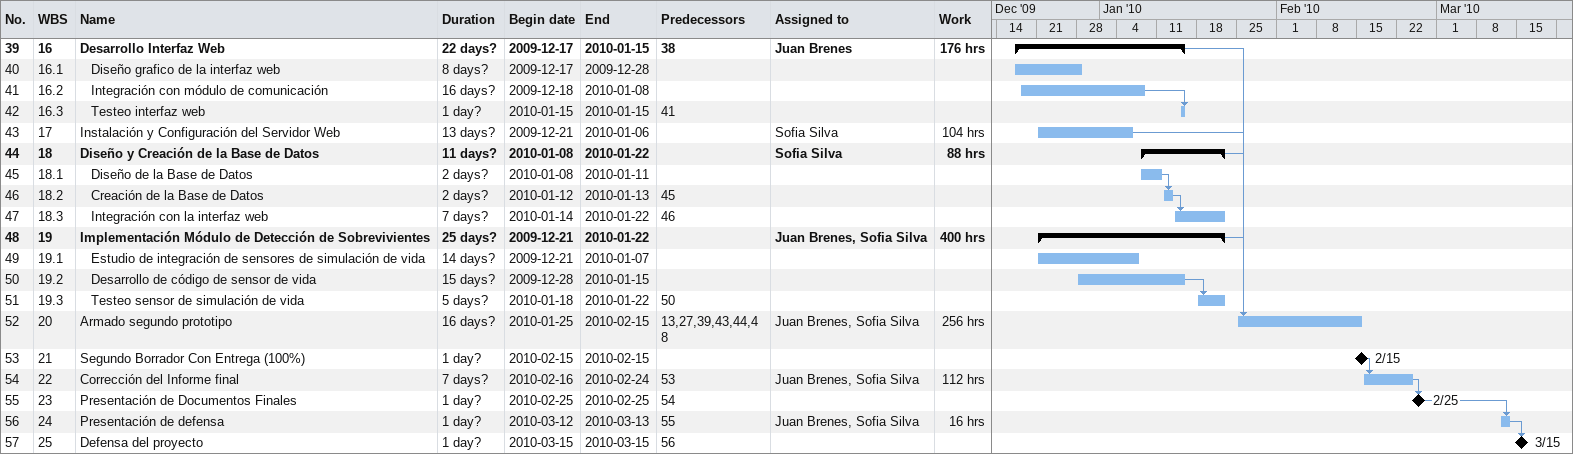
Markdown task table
| ID | WBS | Task | Duration | Start | Finish | Predecessors | Resources | Work (h) |
|---|---|---|---|---|---|---|---|---|
| 39 | 16 | **Desarrollo Interfaz Web** | 22d? | 2009-12-17 | 2010-01-15 | 38 | Juan Brenes | 176 |
| 40 | 16.1 | Diseño grafico de la interfaz web | 8d? | 2009-12-17 | 2009-12-28 |  |  |  |
| 41 | 16.2 | Integración con módulo de comunicación | 16d? | 2009-12-18 | 2010-01-08 |  |  |  |
| 42 | 16.3 | Testeo interfaz web | 1d? | 2010-01-15 | 2010-01-15 | 41 |  |  |
| 43 | 17 | Instalación y Configuración del Servidor Web | 13d? | 2009-12-21 | 2010-01-06 |  | Sofia Silva | 104 |
| 44 | 18 | **Diseño y Creación de la Base de Datos** | 11d? | 2010-01-08 | 2010-01-22 |  | Sofia Silva | 88 |
| 45 | 18.1 | Diseño de la Base de Datos | 2d? | 2010-01-08 | 2010-01-11 |  |  |  |
| 46 | 18.2 | Creación de la Base de Datos | 2d? | 2010-01-12 | 2010-01-13 | 45 |  |  |
| 47 | 18.3 | Integración con la interfaz web | 7d? | 2010-01-14 | 2010-01-22 | 46 |  |  |
| 48 | 19 | **Implementación Módulo de Detección de Sobrevivientes** | 25d? | 2009-12-21 | 2010-01-22 |  | Juan Brenes, Sofia Silva | 400 |
| 49 | 19.1 | Estudio de integración de sensores de simulación de vida | 14d? | 2009-12-21 | 2010-01-07 |  |  |  |
| 50 | 19.2 | Desarrollo de código de sensor de vida | 15d? | 2009-12-28 | 2010-01-15 |  |  |  |
| 51 | 19.3 | Testeo sensor de simulación de vida | 5d? | 2010-01-18 | 2010-01-22 | 50 |  |  |
| 52 | 20 | Armado segundo prototipo | 16d? | 2010-01-25 | 2010-02-15 | 13, 27, 39, 43, 44, 48 | Juan Brenes, Sofia Silva | 256 |
| 53 | 21 | Segundo Borrador Con Entrega (100%) | 1d? | 2010-02-15 | 2010-02-15 |  |  |  |
| 54 | 22 | Corrección del Informe final | 7d? | 2010-02-16 | 2010-02-24 | 53 | Juan Brenes, Sofia Silva | 112 |
| 55 | 23 | Presentación de Documentos Finales | 1d? | 2010-02-25 | 2010-02-25 | 54 |  |  |
| 56 | 24 | Presentación de defensa | 1d? | 2010-03-12 | 2010-03-13 | 55 | Juan Brenes, Sofia Silva | 16 |
| 57 | 25 | Defensa del proyecto | 1d? | 2010-03-15 | 2010-03-15 | 56 |  |  |
